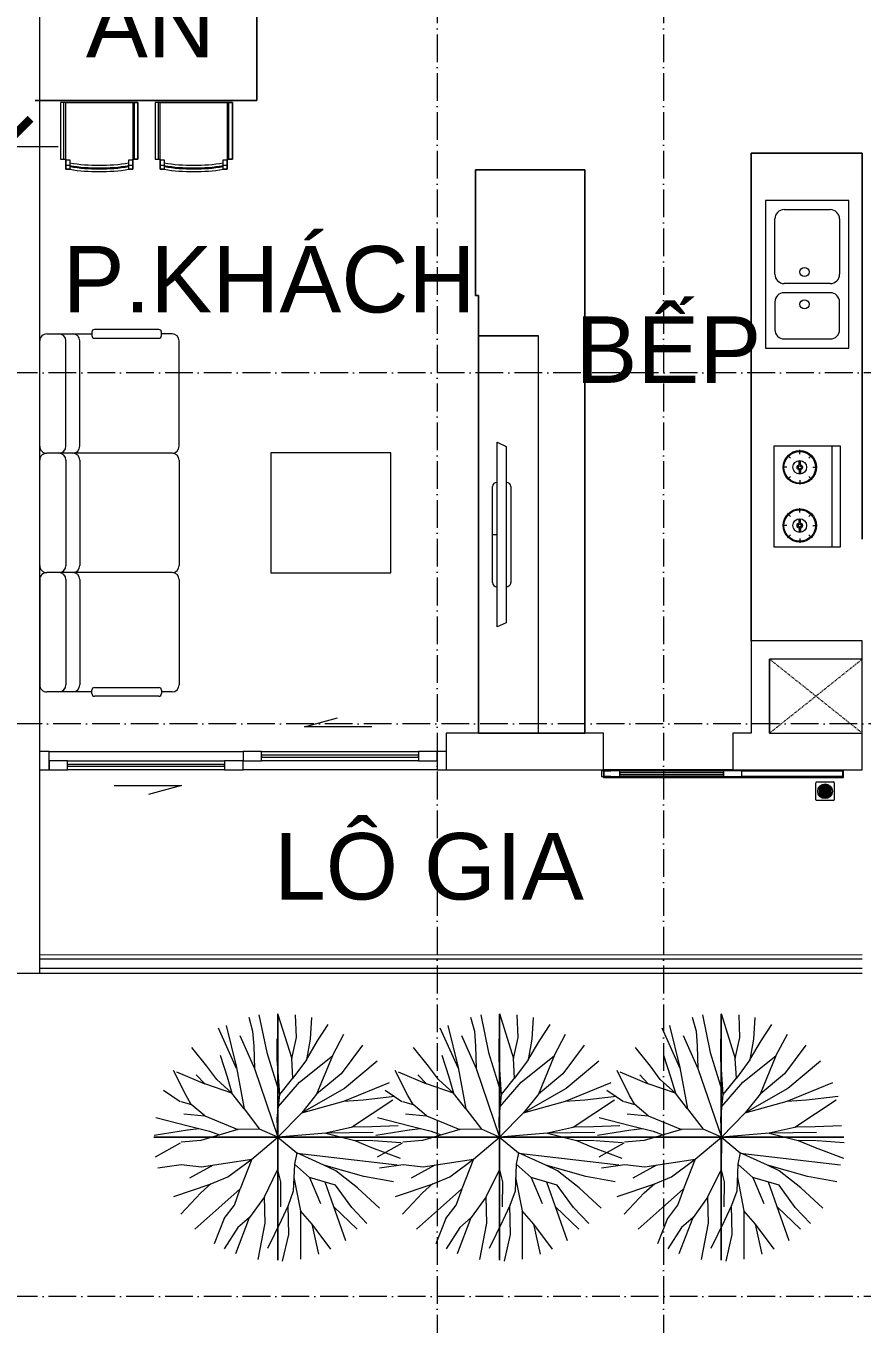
# Model space of a CAD drawing. Header units: millimetres. Extents: x -20215 to 101892, y -17414 to 45470.
# Drawn here: x 5751 to 10276, y 21700 to 28729 of the extents above; entities that cross this region are included whole.
import ezdxf

# ---------------------------------------------------------------- set-up
doc = ezdxf.new("R2010")
doc.units = ezdxf.units.MM
doc.linetypes.add('Dash', pattern=[6.35, 3.175, -3.175])
doc.linetypes.add('Grid Line', pattern=[4.2, 3, -0.6, 0, -0.6])
for name, color, linetype, lineweight in [('A-DETL-GENF', 31, 'Continuous', 5), ('A-DETL-GENF-HDLN', 161, 'Dash', 5), ('CHU', 181, 'Continuous', 5), ('CUA', 31, 'Continuous', 9), ('DIM', 1, 'Continuous', 5), ('DIM-200', 1, 'Continuous', 5), ('G-IMPT', 8, 'Continuous', 5), ('L-SITE', 91, 'Continuous', 5), ('NET THAY 1', 41, 'Continuous', 5), ('NET-CAT', 3, 'Continuous', 15), ('NET-THAY', 2, 'Continuous', 9), ('THIET BI', 44, 'Continuous', 5), ('THIET-BI', 44, 'Continuous', 5), ('TRUC', 225, 'Continuous', 5)]:
    doc.layers.add(name, color=color, linetype=linetype, lineweight=lineweight)
doc.styles.add('Arial_1', font='arial_0.ttf', dxfattribs={"height": 400})
doc.styles.add('Arial_6', font='arial_0.ttf', dxfattribs={"height": 360})
doc.styles.add('TA1', font='arial_0.ttf')
doc.dimstyles.new('D_200_KTx2', dxfattribs={"dimtxt": 400, "dimasz": 300, "dimexe": 300, "dimexo": 300, "dimgap": 160, "dimtad": 1, "dimdec": 0, "dimzin": 9, "dimtxsty": 'TA1', "dimblk": 'ARCHTICK', "dimcen": 1, "dimdle": 300, "dimclrd": 256, "dimclre": 256, "dimclrt": 7, "dimadec": 0, "dimazin": 0, "dimtfac": 1, "dimtdec": 0, "dimtix": 1, "dimtmove": 1, "dimatfit": 3, "dimldrblk": 'ARCHTICK', "dimfxl": 0, "dimtolj": 1, "dimtzin": 0, "dimlwd": -1, "dimlwe": -1, "dimarcsym": 0})
doc.dimstyles.new('Diagonal_-_2mm_Arial', dxfattribs={"dimscale": 304.8, "dimtxt": 408.10376, "dimasz": 0.984252, "dimexe": 0.656168, "dimexo": 4.593176, "dimgap": 0.098425, "dimtad": 1, "dimdec": 0, "dimzin": 0, "dimdsep": 46, "dimtxsty": 'Arial_1', "dimblk1": 'OBLIQUE', "dimblk2": 'OBLIQUE', "dimsah": 1, "dimcen": 0.09, "dimdle": 0.656168, "dimazin": 0, "dimtfac": 1, "dimtdec": 4, "dimtix": 1, "dimtmove": 0, "dimatfit": 3, "dimfxl": 0, "dimtvp": 1, "dimtolj": 1, "dimtzin": 0, "dimlwd": 9, "dimlwe": 9, "dimarcsym": 0})

# ---------------------------------------------------------------- blocks, each defined once
blk = doc.blocks.new('CUA LO GIA _LUA_ - CUA LO GIA _LUA_-V19-MẶT BẰNG TẦNG 4')
at = {"layer": 'CUA'}
for p, q in [((332.4, 183.9), (511.1, 231.8)), ((697.4, 183.9), (332.4, 183.9)), ((-1050, 100), (-1100, 100)), ((-1050, 0), (-1050, 100)), ((-1050, 100), (0, 100)), ((100, 100), (0, 100)), ((0, 100), (0, 50)), ((100, 50), (100, 100)), ((100, 100), (950, 100)), ((950, 80), (100, 80)), ((100, 80), (100, 70)), ((1050, 100), (950, 100)), ((950, 100), (950, 50)), ((950, 70), (950, 80)), ((1050, 50), (1050, 100)), ((1100, 100), (1050, 100)), ((1050, 100), (1050, 0)), ((-950, 50), (-1050, 50)), ((-1050, 50), (-1050, 0)), ((-1050, 0), (-950, 0)), ((-950, 0), (-950, 50)), ((-950, 50), (-100, 50)), ((-100, 30), (-950, 30)), ((-950, 30), (-950, 20)), ((-950, 20), (-100, 20)), ((-100, 0), (-950, 0)), ((0, 50), (-100, 50)), ((-100, 50), (-100, 0)), ((-100, 20), (-100, 30)), ((-100, 0), (0, 0)), ((0, 0), (0, 50)), ((0, 50), (100, 50)), ((100, 70), (950, 70)), ((950, 50), (100, 50)), ((950, 50), (1050, 50)), ((-1100, 0), (-1050, 0)), ((1050, 0), (0, 0)), ((1050, 0), (1100, 0)), ((-697.4, -133.9), (-332.4, -133.9)), ((-332.4, -133.9), (-511.1, -181.8))]:
    blk.add_line(p, q, dxfattribs=at)
blk = doc.blocks.new('CUA SAN PHOI LUA1 - CUA SAN PHOI LUA 700-1661581-MẶT BẰNG TẦNG 4')
at = {"layer": 'CUA'}
for p, q in [((-260, -105), (-360, -105)), ((-360, -105), (-360, -135)), ((-360, -135), (-260, -135)), ((-310, -100), (-350, -100)), ((-350, -100), (-350, -140)), ((-350, -140), (-310, -140)), ((-345, -135), (-345, -105)), ((-345, -105), (-310, -105)), ((-310, -135), (-345, -135)), ((-310, -105), (-310, -100)), ((-310, -140), (-310, -135)), ((-310, -140), (910, -140)), ((-260, -135), (-260, -105)), ((-260, -105), (300, -105)), ((300, -115), (-260, -115)), ((-260, -115), (-260, -125)), ((-260, -125), (300, -125)), ((300, -135), (-260, -135)), ((400, -105), (300, -105)), ((300, -105), (300, -135)), ((300, -125), (300, -115)), ((300, -135), (400, -135)), ((400, -135), (400, -105)), ((400, -105), (910, -105)), ((910, -135), (400, -135)), ((910, -100), (910, -105)), ((910, -105), (945, -105)), ((945, -135), (910, -135)), ((910, -135), (910, -140)), ((910, -140), (950, -140)), ((945, -105), (945, -135)), ((950, -140), (950, -100))]:
    blk.add_line(p, q, dxfattribs=at)
blk = doc.blocks.new('X-BAN AN 4 GHE - X-BAN AN 4 GHE-V31-MẶT BẰNG TẦNG 4')
at = {"layer": 'THIET BI'}
for p, q in [((187, 372.7), (165.2, 372.7)), ((165.2, 372.7), (165.2, 318.5)), ((165.2, 372.7), (165.2, 10)), ((187, 372.7), (165.2, 372.7)), ((187, 337.9), (187, 372.7)), ((527.9, 372.7), (506.1, 372.7)), ((506.1, 372.7), (506.1, 337.9)), ((527.9, 372.7), (506.1, 372.7)), ((527.9, 318.5), (527.9, 372.7)), ((527.9, 10), (527.9, 372.7)), ((698.6, 372.7), (676.8, 372.7)), ((676.8, 372.7), (676.8, 318.5)), ((676.8, 372.7), (676.8, 10)), ((698.6, 372.7), (676.8, 372.7)), ((698.6, 337.9), (698.6, 372.7)), ((1039.5, 372.7), (1017.7, 372.7)), ((1017.7, 372.7), (1017.7, 337.9)), ((1039.5, 372.7), (1017.7, 372.7)), ((1039.5, 318.5), (1039.5, 372.7)), ((1039.5, 10), (1039.5, 372.7)), ((165.2, 318.5), (136.9, 318.5)), ((136.9, 318.5), (136.9, 10)), ((136.9, 318.5), (155.8, 318.5)), ((136.9, 10), (136.9, 318.5)), ((155.8, 318.5), (155.8, 10)), ((165.2, 350.9), (187, 350.9)), ((165.2, 321.9), (187, 321.9)), ((187, 321.9), (187, 337.9)), ((506.1, 350.9), (527.9, 350.9)), ((506.1, 337.9), (506.1, 321.9)), ((506.1, 321.9), (527.9, 321.9)), ((556.2, 318.5), (527.9, 318.5)), ((537.3, 318.5), (537.3, 10)), ((556.2, 318.5), (537.3, 318.5)), ((556.2, 10), (556.2, 318.5)), ((556.2, 10), (556.2, 318.5)), ((648.5, 318.5), (648.5, 10)), ((676.8, 318.5), (648.5, 318.5)), ((648.5, 318.5), (667.4, 318.5)), ((648.5, 10), (648.5, 318.5)), ((667.4, 318.5), (667.4, 10)), ((676.8, 350.9), (698.6, 350.9)), ((676.8, 321.9), (698.6, 321.9)), ((698.6, 321.9), (698.6, 337.9)), ((1017.7, 350.9), (1039.5, 350.9)), ((1017.7, 337.9), (1017.7, 321.9)), ((1017.7, 321.9), (1039.5, 321.9)), ((1067.8, 318.5), (1039.5, 318.5)), ((1048.9, 318.5), (1048.9, 10)), ((1067.8, 318.5), (1048.9, 318.5)), ((1067.8, 10), (1067.8, 318.5)), ((1067.8, 10), (1067.8, 318.5)), ((1200, 0), (0, 0)), ((0, 0), (1200, 0)), ((136.9, 10), (556.2, 10)), ((155.8, 10), (136.9, 10)), ((165.2, 10), (527.9, 10)), ((537.3, 10), (556.2, 10)), ((648.5, 10), (1067.8, 10)), ((667.4, 10), (648.5, 10)), ((676.8, 10), (1039.5, 10)), ((1048.9, 10), (1067.8, 10)), ((1200, -850), (1200, 0)), ((1200, 0), (1200, -850)), ((0, -850), (1200, -850)), ((1200, -850), (0, -850)), ((556.2, -860), (136.9, -860)), ((136.9, -860), (136.9, -1168.5)), ((155.8, -860), (136.9, -860)), ((136.9, -860), (136.9, -1168.5)), ((155.8, -1168.5), (155.8, -860)), ((165.2, -860), (527.9, -860)), ((165.2, -1222.7), (165.2, -860)), ((527.9, -860), (527.9, -1222.7)), ((537.3, -860), (556.2, -860)), ((537.3, -1168.5), (537.3, -860)), ((556.2, -1168.5), (556.2, -860)), ((556.2, -860), (556.2, -1168.5)), ((1067.8, -860), (648.5, -860)), ((648.5, -860), (648.5, -1168.5)), ((667.4, -860), (648.5, -860)), ((648.5, -860), (648.5, -1168.5)), ((667.4, -1168.5), (667.4, -860)), ((676.8, -860), (1039.5, -860)), ((676.8, -1222.7), (676.8, -860)), ((1039.5, -860), (1039.5, -1222.7)), ((1048.9, -860), (1067.8, -860)), ((1048.9, -1168.5), (1048.9, -860)), ((1067.8, -1168.5), (1067.8, -860)), ((1067.8, -860), (1067.8, -1168.5)), ((136.9, -1168.5), (165.2, -1168.5)), ((136.9, -1168.5), (155.8, -1168.5)), ((165.2, -1168.5), (165.2, -1222.7)), ((165.2, -1171.9), (187, -1171.9)), ((187, -1171.9), (187, -1187.9)), ((187, -1187.9), (187, -1222.7)), ((506.1, -1171.9), (527.9, -1171.9)), ((506.1, -1187.9), (506.1, -1171.9)), ((506.1, -1222.7), (506.1, -1187.9)), ((527.9, -1222.7), (527.9, -1168.5)), ((527.9, -1168.5), (556.2, -1168.5)), ((556.2, -1168.5), (537.3, -1168.5)), ((648.5, -1168.5), (676.8, -1168.5)), ((648.5, -1168.5), (667.4, -1168.5)), ((676.8, -1168.5), (676.8, -1222.7)), ((676.8, -1171.9), (698.6, -1171.9)), ((698.6, -1171.9), (698.6, -1187.9)), ((698.6, -1187.9), (698.6, -1222.7)), ((1017.7, -1171.9), (1039.5, -1171.9)), ((1017.7, -1187.9), (1017.7, -1171.9)), ((1017.7, -1222.7), (1017.7, -1187.9)), ((1039.5, -1222.7), (1039.5, -1168.5)), ((1039.5, -1168.5), (1067.8, -1168.5)), ((1067.8, -1168.5), (1048.9, -1168.5)), ((165.2, -1200.9), (187, -1200.9)), ((165.2, -1222.7), (187, -1222.7)), ((187, -1222.7), (165.2, -1222.7)), ((506.1, -1200.9), (527.9, -1200.9)), ((506.1, -1222.7), (527.9, -1222.7)), ((527.9, -1222.7), (506.1, -1222.7)), ((676.8, -1200.9), (698.6, -1200.9)), ((676.8, -1222.7), (698.6, -1222.7)), ((698.6, -1222.7), (676.8, -1222.7)), ((1017.7, -1200.9), (1039.5, -1200.9)), ((1017.7, -1222.7), (1039.5, -1222.7)), ((1039.5, -1222.7), (1017.7, -1222.7))]:
    blk.add_line(p, q, dxfattribs=at)
for centre, radius, start, end in [((346.5, -628.1), 1013.4, 80.94073, 99.05927), ((346.5, -628.1), 1013.4, 80.94073, 99.05927), ((346.5, -628.1), 998.9, 80.80804, 99.19196), ((346.5, -648.2), 1013.4, 80.94073, 99.05927), ((858.1, -628.1), 1013.4, 80.94073, 99.05927), ((858.1, -628.1), 1013.4, 80.94073, 99.05927), ((858.1, -628.1), 998.9, 80.80804, 99.19196), ((858.1, -648.2), 1013.4, 80.94073, 99.05927), ((346.5, -648.2), 998.9, 80.80804, 99.19196), ((858.1, -648.2), 998.9, 80.80804, 99.19196), ((346.5, -201.8), 998.9, 260.80804, 279.19196), ((858.1, -201.8), 998.9, 260.80804, 279.19196), ((346.5, -201.8), 1013.4, 260.94073, 279.05927), ((346.5, -221.9), 998.9, 260.80804, 279.19196), ((346.5, -221.9), 1013.4, 260.94073, 279.05927), ((346.5, -221.9), 1013.4, 260.94073, 279.05927), ((858.1, -201.8), 1013.4, 260.94073, 279.05927), ((858.1, -221.9), 998.9, 260.80804, 279.19196), ((858.1, -221.9), 1013.4, 260.94073, 279.05927), ((858.1, -221.9), 1013.4, 260.94073, 279.05927)]:
    blk.add_arc(centre, radius, start, end, dxfattribs=at)
blk = doc.blocks.new('X-SOFA - X-SOFA-1305587-MẶT BẰNG TẦNG 4')
at = {"layer": 'THIET BI'}
for p, q in [((-644.3, 992.8), (-295.7, 992.8)), ((-753.8, 360.8), (-753.8, 931.5)), ((-716.2, 969.2), (-658.4, 969.2)), ((-658.4, 959.8), (-658.4, 978.7)), ((-295.7, 945.7), (-644.3, 945.7)), ((-281.5, 978.7), (-281.5, 959.8)), ((-281.5, 969.2), (-103.7, 969.2)), ((-216.7, 360.8), (-216.7, 931.5)), ((-141.3, 360.8), (-141.3, 931.5)), ((-103.7, 969.2), (-37.7, 969.2)), ((0, 360.8), (0, 931.5)), ((-1250, 325), (-1900, 325)), ((-1900, 325), (-1900, -325)), ((-1900, 325), (-1900, -325)), ((-1250, 325), (-1900, 325)), ((-1250, -325), (-1250, 325)), ((-1250, -325), (-1250, 325)), ((-753.8, -285.4), (-753.8, 285.4)), ((-716.2, 323.1), (-103.7, 323.1)), ((-216.7, -285.4), (-216.7, 285.4)), ((-141.3, -285.4), (-141.3, 285.4)), ((-103.7, 323.1), (-37.7, 323.1)), ((0, 285.4), (0, -285.4)), ((-1900, -325), (-1250, -325)), ((-1900, -325), (-1250, -325)), ((-716.2, -323.1), (-37.7, -323.1)), ((-753.8, -360.8), (-753.8, -931.5)), ((-216.7, -360.8), (-216.7, -931.5)), ((-141.3, -360.8), (-141.3, -931.5)), ((0, -360.8), (0, -931.5)), ((-716.2, -969.2), (-658.4, -969.2)), ((-658.4, -959.8), (-658.4, -978.7)), ((-295.7, -945.7), (-644.3, -945.7)), ((-281.5, -978.7), (-281.5, -959.8)), ((-103.7, -969.2), (-281.5, -969.2)), ((-37.7, -969.2), (-103.7, -969.2)), ((-644.3, -992.8), (-295.7, -992.8))]:
    blk.add_line(p, q, dxfattribs=at)
for centre, radius, start, end in [((-644.3, 978.7), 14.1, 90, 180), ((-295.7, 978.7), 14.1, 360, 90), ((-716.2, 931.5), 37.7, 90, 180), ((-644.3, 959.8), 14.1, 180, 270), ((-295.7, 959.8), 14.1, 270, 0), ((-179, 931.5), 37.7, 90, 180), ((-103.7, 931.5), 37.7, 90, 180), ((-37.7, 931.5), 37.7, 360, 90), ((-716.2, 360.8), 37.7, 180, 270), ((-179, 360.8), 37.7, 180, 270), ((-103.7, 360.8), 37.7, 180, 270), ((-37.7, 360.8), 37.7, 270, 0), ((-716.2, 285.4), 37.7, 90, 180), ((-179, 285.4), 37.7, 90, 180), ((-103.7, 285.4), 37.7, 90, 180), ((-37.7, 285.4), 37.7, 360, 90), ((-716.2, -285.4), 37.7, 180, 270), ((-716.2, -360.8), 37.7, 90, 180), ((-179, -285.4), 37.7, 180, 270), ((-179, -360.8), 37.7, 90, 180), ((-103.7, -285.4), 37.7, 180, 270), ((-103.7, -360.8), 37.7, 90, 180), ((-37.7, -285.4), 37.7, 270, 0), ((-37.7, -360.8), 37.7, 360, 90), ((-716.2, -931.5), 37.7, 180, 270), ((-644.3, -959.8), 14.1, 90, 180), ((-644.3, -978.7), 14.1, 180, 270), ((-295.7, -959.8), 14.1, 360, 90), ((-295.7, -978.7), 14.1, 270, 0), ((-179, -931.5), 37.7, 180, 270), ((-103.7, -931.5), 37.7, 180, 270), ((-37.7, -931.5), 37.7, 270, 0)]:
    blk.add_arc(centre, radius, start, end, dxfattribs=at)
blk = doc.blocks.new('X-TV - X-TV-1732780-MẶT BẰNG TẦNG 4')
at = {"layer": 'THIET BI'}
for p, q in [((2150, 325), (0, 325)), ((0, 325), (2150, 325)), ((2150, 0), (2150, 325)), ((2150, 325), (2150, 0)), ((575, 225), (1575, 225)), ((597.5, 175), (575, 225)), ((815, 250), (1335, 250)), ((1075, 250), (1075, 225)), ((1575, 225), (1552.5, 175)), ((1552.5, 175), (597.5, 175)), ((1335, 150), (815, 150)), ((0, 0), (2150, 0))]:
    blk.add_line(p, q, dxfattribs=at)
for centre, start_param, end_param in [((815, 225), 0, 1.570796), ((1335, 225), 4.712389, 6.283185), ((815, 175), 1.570796, 3.141593), ((1335, 175), 3.141593, 4.712389)]:
    blk.add_ellipse(centre, major_axis=(0, 25), ratio=0.9, start_param=start_param, end_param=end_param, dxfattribs=at)
blk = doc.blocks.new('X-BEP - X-BEP-1366070-MẶT BẰNG TẦNG 4')
at = {"layer": 'THIET BI'}
for p, q in [((2089.9, 0), (0, 0)), ((0, 0), (0, -600)), ((0, 0), (2089.9, 0)), ((0, -600), (0, 0)), ((255.9, -71.5), (255.9, -521.5)), ((1055.9, -71.5), (255.9, -71.5)), ((355.9, -121.5), (655.9, -121.5)), ((955.9, -121.5), (805.9, -121.5)), ((1055.9, -521.5), (1055.9, -71.5)), ((1584.1, -117.4), (2133.1, -117.4)), ((1584.1, -475.7), (1584.1, -117.4)), ((2133.1, -117.4), (2133.1, -475.7)), ((305.9, -421.5), (305.9, -171.5)), ((705.9, -171.5), (705.9, -421.5)), ((755.9, -171.5), (755.9, -421.5)), ((1005.9, -421.5), (1005.9, -171.5)), ((2133.1, -162.4), (1584.1, -162.4)), ((1651.3, -287.3), (1634.7, -270.7)), ((1700.9, -266.8), (1700.9, -243.3)), ((1750.5, -287.3), (1767.1, -270.7)), ((1966.7, -287.3), (1950.2, -270.7)), ((2016.3, -266.8), (2016.3, -243.3)), ((2066, -287.3), (2082.5, -270.7)), ((1630.7, -336.9), (1607.3, -336.9)), ((1686.8, -332.9), (1664.2, -332.9)), ((1686.8, -341), (1664.2, -341)), ((1715, -332.9), (1737.6, -332.9)), ((1715, -341), (1737.6, -341)), ((1771.1, -336.9), (1794.5, -336.9)), ((1946.2, -336.9), (1922.7, -336.9)), ((2002.2, -332.9), (1979.7, -332.9)), ((2002.2, -341), (1979.7, -341)), ((2030.5, -332.9), (2053, -332.9)), ((2030.5, -341), (2053, -341)), ((2086.5, -336.9), (2110, -336.9)), ((1651.3, -386.6), (1634.7, -403.1)), ((1700.9, -407.1), (1700.9, -430.5)), ((1750.5, -386.6), (1767.1, -403.1)), ((1966.7, -386.6), (1950.2, -403.1)), ((2016.3, -407.1), (2016.3, -430.5)), ((2066, -386.6), (2082.5, -403.1)), ((655.9, -471.5), (355.9, -471.5)), ((805.9, -471.5), (955.9, -471.5)), ((2133.1, -475.7), (1584.1, -475.7)), ((255.9, -521.5), (1055.9, -521.5)), ((0, -600), (2640, -600)), ((2640, -600), (0, -600))]:
    blk.add_line(p, q, dxfattribs=at)
for centre, radius in [((1700.9, -336.9), 90), ((1700.9, -336.9), 85.5), ((2016.3, -336.9), 90), ((2016.3, -336.9), 85.5), ((643.4, -311.5), 25), ((818.4, -311.5), 25), ((1700.9, -336.9), 36.9), ((1700.9, -336.9), 14.7), ((1700.9, -336.9), 8.24), ((2016.3, -336.9), 36.9), ((2016.3, -336.9), 14.7), ((2016.3, -336.9), 8.24)]:
    blk.add_circle(centre, radius, dxfattribs=at)
for centre, start, end in [((355.9, -171.5), 90, 180), ((655.9, -171.5), 360, 90), ((805.9, -171.5), 90, 180), ((955.9, -171.5), 360, 90), ((355.9, -421.5), 180, 270), ((655.9, -421.5), 270, 0), ((805.9, -421.5), 180, 270), ((955.9, -421.5), 270, 0)]:
    blk.add_arc(centre, 50, start, end, dxfattribs=at)
blk = doc.blocks.new('X-BAR - X-BAR-1366072-MẶT BẰNG TẦNG 4')
at = {"layer": 'THIET BI'}
for p, q in [((0, 0), (-591.2, 0)), ((-591.2, 0), (-591.2, -680)), ((-591.2, -680), (-591.2, 0)), ((-591.2, 0), (0, 0)), ((0, -3050), (0, 0)), ((0, 0), (0, -3050)), ((-591.2, -680), (-575, -680)), ((-575, -680), (-591.2, -680)), ((-575, -680), (-575, -3050)), ((-575, -3050), (-575, -680)), ((-575, -3050), (0, -3050)), ((0, -3050), (-575, -3050))]:
    blk.add_line(p, q, dxfattribs=at)
blk = doc.blocks.new('X-PHEU - X-PHEU-1231512-MẶT BẰNG TẦNG 4')
at = {"layer": 'THIET-BI'}
for p, q in [((25, 29), (25, 121)), ((29, 125), (121, 125)), ((42.5, 90.5), (42.5, 59.5)), ((47.5, 51.8), (47.5, 98.2)), ((52.5, 103.1), (52.5, 46.9)), ((57.5, 43.5), (57.5, 106.5)), ((62.5, 108.8), (62.5, 41.2)), ((67.5, 39.8), (67.5, 110.2)), ((72.5, 110.9), (72.5, 78.1)), ((72.5, 71.9), (72.5, 39.1)), ((77.5, 78.1), (77.5, 110.9)), ((77.5, 39.1), (77.5, 71.9)), ((82.5, 110.2), (82.5, 39.8)), ((87.5, 41.2), (87.5, 108.8)), ((92.5, 106.5), (92.5, 43.5)), ((97.5, 46.9), (97.5, 103.1)), ((102.5, 98.2), (102.5, 51.8)), ((107.5, 59.5), (107.5, 90.5)), ((125, 121), (125, 29)), ((121, 25), (29, 25))]:
    blk.add_line(p, q, dxfattribs=at)
blk.add_circle((75, 75), 40, dxfattribs=at)
for centre, radius, start, end in [((29, 121), 4, 90, 180), ((75, 75), 36, 139.80824, 154.52563), ((75, 75), 36, 119.0853, 128.68219), ((75, 75), 36, 102.0247, 110.31751), ((75, 75), 4, 128.68219, 231.31781), ((75, 75), 36, 90, 93.98208), ((75, 75), 36, 86.01792, 90), ((75, 75), 4, 308.68219, 51.31781), ((75, 75), 36, 69.68249, 77.9753), ((75, 75), 36, 51.31781, 60.9147), ((75, 75), 36, 25.47437, 40.19176), ((121, 121), 4, 0, 90), ((29, 29), 4, 180, 270), ((75, 75), 36, 205.47437, 220.19176), ((75, 75), 36, 231.31781, 240.9147), ((75, 75), 36, 249.68249, 257.9753), ((75, 75), 36, 266.01792, 270), ((75, 75), 36, 270, 273.98208), ((75, 75), 36, 282.0247, 290.31751), ((75, 75), 36, 299.0853, 308.68219), ((75, 75), 36, 319.80824, 334.52563), ((121, 29), 4, 270, 360)]:
    blk.add_arc(centre, radius, start, end, dxfattribs=at)
blk = doc.blocks.new('Top Rail Type - Top Rail_Internal_-V70-MẶT BẰNG TẦNG 4')
at = {"layer": 'NET THAY 1'}
for p, q in [((10275.5, 23674.9), (5825.5, 23674.9)), ((10275.5, 23624.9), (5825.5, 23624.9))]:
    blk.add_line(p, q, dxfattribs=at)
blk = doc.blocks.new('CAY XANH 1 - new block_dwg_110_植栽_中_高木 - 落葉1_φ4000_H5500-1445069-IDEA-4th Storey - Detail-1404438-MẶT BẰNG TẦNG 4')
at = {"layer": 'G-IMPT'}
for p, q in [((-667, 1111), (-958, 1760)), ((879, 1317), (625, 696)), ((1796, 880), (1057, 580)), ((-1850, 759), (-1578, 578)), ((-1570, 578), (-1398, 529)), ((1855, 599), (1188, 159)), ((-2000, 33), (-1462, 119)), ((-1453, 121), (-1278, 144)), ((-1975, -315), (-1571, -88)), ((1984, -88), (1545, -58)), ((1923, -449), (303, -262)), ((-1423, -653), (-1041, -445)), ((1097, -1672), (762, -724)), ((1278, -1483), (902, -1122)), ((-1024, -1718), (-864, -1308)), ((855, -1808), (552, -1405))]:
    blk.add_line(p, q, dxfattribs=at)
at = {"layer": 'G-IMPT', "flags": 128}
for points in [[(-472, 1941), (-408, 1715), (-389, 1474), (-379, 1110)], [(-306, 1976), (-181, 1368), (30, 691), (242, 956)], [(-5, 2000), (224, 1272), (298, 1613), (285, 1980)], [(541, 1934), (518, 1586), (459, 1252), (641, 1557), (813, 1820)], [(-838, 1808), (-670, 1129), (-546, 458), (-743, 713), (-989, 932), (-1147, 1149), (-1389, 1451)], [(-615, 1645), (-379, 1110), (0, 0), (-295, 133)], [(1939, 182), (1516, 167), (1206, 162), (773, 64), (0, 0), (-10, 303), (30, 691), (-10, 1257), (-10, 1592)], [(1364, 1487), (1021, 1024), (625, 696), (384, 396), (0, 0), (305, -251), (268, -432)], [(10, 497), (348, 890), (879, 1317), (1065, 1665)], [(-934, 1324), (-819, 978), (-743, 713), (-1182, 862)], [(459, 1252), (242, 956), (224, 1272)], [(-1522, 376), (-1182, 348), (-1399, 530), (-1482, 672), (-1685, 1077)], [(-1640, 1059), (-1182, 862), (-1319, 1008)], [(1602, 1227), (1074, 790), (384, 396), (1064, 582), (1374, 607), (1887, 662)], [(-546, 458), (-295, 133), (-645, 125)], [(-1974, 319), (-1451, 187), (-1104, 101), (-945, 37)], [(-1182, 348), (-645, 125), (-1245, -52), (-1564, -80)], [(-1683, -957), (-1092, -755), (-807, -637), (-423, -352), (0, 0), (-5, -527)], [(1538, 78), (773, 64), (1241, -50)], [(1534, -57), (1241, -50), (1512, -168), (1971, -338)], [(-1938, -494), (-1560, -440), (-1235, -475), (-846, -416), (-423, -352), (-610, -834), (-905, -1095), (-1342, -1483)], [(1865, -721), (1389, -632), (743, -453), (305, -251)], [(-217, -960), (-5, -527), (44, -720), (39, -1126)], [(508, -651), (268, -432), (248, -870), (165, -1101)], [(1640, -1145), (1284, -817), (935, -541), (743, -453)], [(-1567, -1243), (-1244, -895), (-1077, -745)], [(-867, -1310), (-703, -1095), (-608, -832)], [(258, -651), (365, -1191), (365, -1967)], [(1438, -1391), (1191, -1135), (931, -773), (508, -651), (685, -1070)], [(-321, -1974), (-207, -1385), (-217, -960), (-458, -1297)], [(76, -1999), (175, -1573), (165, -1101), (52, -1342), (-170, -1795)], [(659, -1888), (552, -1405), (365, -1191)], [(-682, -1880), (-458, -1297), (-645, -1459), (-866, -1803)]]:
    blk.add_lwpolyline(points, dxfattribs=at)
blk = doc.blocks.new('CAY XANH 1 - new block_dwg-1404437-MẶT BẰNG TẦNG 4')
at = {"xscale": 0.5, "yscale": 0.5, "zscale": 0.5}
blk.add_blockref('CAY XANH 1 - new block_dwg_110_植栽_中_高木 - 落葉1_φ4000_H5500-1445069-IDEA-4th Storey - Detail-1404438-MẶT BẰNG TẦNG 4', (-494874, 495980), dxfattribs=at)
blk = doc.blocks.new('CAY XANH 1 - CAY XANH_dwg-1404436-MẶT BẰNG TẦNG 4')
at = {"layer": 'G-IMPT'}
for p, q in [((28746.5, 0), (28733, 0)), ((28788.3, 0), (28770.7, 0)), ((28931.4, 0), (28921.9, 0)), ((29155.3, 0), (29164.1, 0))]:
    blk.add_line(p, q, dxfattribs=at)
at = {"layer": 'G-IMPT', "flags": 128}
for points in [[(28694.1, 0), (28684.6, 0), (28661.3, 0), (28659.4, 0), (28644, 0), (28634.5, 0), (28611.2, 0), (28603.7, 0), (28594.2, 0), (28603.7, 0), (28609.6, 0), (28592.2, 0), (28570.9, 0), (28578.4, 0), (28603.7, 0), (28662, 0), (28642.6, 0), (28600.1, 0), (28579.1, 0), (28609.9, 0), (28604, 0), (28575.2, 0), (28563.7, 0), (28584.7, 0), (28609.9, 0), (28613.8, 0), (28600.1, 0), (28611.8, 0), (28638.7, 0), (28677.6, 0), (28708.4, 0), (28713.9, 0), (28725.7, 0), (28715.9, 0), (28712.3, 0), (28702.5, 0), (28691, 0), (28706.4, 0), (28731.3, 0), (28735.2, 0), (28750.6, 0), (28756.5, 0), (28781.4, 0), (28806.3, 0), (28821.7, 0), (28833.5, 0), (28837.1, 0), (28862.3, 0), (28883.3, 0), (28898.7, 0), (28916, 0), (28931.4, 0)], [(28647.5, 0), (28660.7, 0), (28678.3, 0), (28673.9, 0), (28669.5, 0), (28647.5, 0)], [(29039.2, 0), (29014.3, 0), (28989.4, 0), (28974, 0), (28975.7, 0), (28958.6, 0), (28943.2, 0), (28925.9, 0), (28918, 0), (28931.4, 0), (28920, 0), (28895.1, 0), (28877.7, 0), (28821.5, 0), (28814, 0), (28794.6, 0), (28769.7, 0), (28707.5, 0), (28715.4, 0), (28722.9, 0), (28717.3, 0), (28707.5, 0), (28702, 0), (28694.1, 0)], [(28752.4, 0), (28737, 0), (28715.7, 0)], [(28715.7, 0), (28725.2, 0), (28721.6, 0), (28735, 0), (28740.6, 0), (28746.5, 0), (28765.8, 0), (28752.4, 0)], [(28733, 0), (28738.9, 0), (28756, 0), (28765.8, 0), (28771.4, 0), (28775.3, 0), (28781.2, 0), (28788.7, 0), (28792.7, 0), (28732.7, 0)], [(28732.7, 0), (28740.3, 0), (28815.9, 0), (28825.4, 0), (28881.6, 0), (28895.1, 0), (28898.7, 0), (28889.2, 0), (28895.1, 0), (28904.6, 0), (28921.9, 0), (28927.8, 0)], [(28763.8, 0), (28748.4, 0), (28746.5, 0)], [(28785.1, 0), (28788.7, 0), (28790.7, 0), (28785.1, 0), (28763.8, 0)], [(28770.7, 0), (28768.5, 0), (28779.5, 0), (28788.3, 0)], [(28817.6, 0), (28796.6, 0), (28785.1, 0)], [(28921.9, 0), (28908.5, 0), (28910.5, 0), (28893.1, 0), (28898.7, 0), (28893.1, 0), (28867.9, 0), (28812, 0)], [(28812, 0), (28823.5, 0), (28817.6, 0)], [(28927.8, 0), (28939.3, 0), (28941.3, 0), (28946.8, 0), (28956.7, 0), (28933.4, 0), (28921.9, 0), (28931.4, 0), (28946.8, 0), (28962.2, 0), (28970.1, 0), (28981.6, 0), (28995, 0)], [(29091.3, 0), (29110.6, 0), (29116.2, 0), (29106.7, 0), (29089.3, 0), (29081.8, 0), (29072, 0), (29058.5, 0), (29037.2, 0), (29033.6, 0), (29018.2, 0), (29008.4, 0), (29002.8, 0), (28997, 0), (28983.5, 0), (28966.2, 0), (28958.6, 0), (28956.7, 0), (28939.3, 0), (28921.9, 0)], [(28921.9, 0), (28931.4, 0), (28933.4, 0), (28943.2, 0), (28956.7, 0), (28954.7, 0), (28958.6, 0), (28975.7, 0), (28981.6, 0), (28987.5, 0), (29004.8, 0), (29037.2, 0), (29047.1, 0), (29053, 0), (29041.2, 0), (29043.1, 0), (29051, 0), (29068.4, 0)], [(28995, 0), (29010.4, 0), (29025.8, 0), (29020.2, 0), (29006.5, 0)], [(29006.5, 0), (29025.8, 0), (29029.7, 0), (29018.2, 0), (29025.8, 0), (29045.1, 0), (29053, 0), (29062.5, 0), (29070, 0), (29083.8, 0), (29108.7, 0), (29114.5, 0)], [(29312.7, 0), (29293.4, 0), (29302.9, 0), (29316.3, 0), (29320.3, 0), (29302.9, 0), (29285.5, 0), (29262.6, 0), (29270.1, 0), (29304.9, 0), (29312.7, 0), (29304.9, 0), (29297.3, 0), (29281.9, 0), (29327.3, 0), (29348.6, 0), (29330.1, 0), (29343.5, 0), (29390.9, 0), (29381.4, 0), (29362, 0), (29366, 0), (29373.5, 0), (29352.5, 0), (29344.7, 0), (29331.2, 0), (29311.9, 0), (29298.5, 0), (29229.9, 0), (29212.5, 0), (29205, 0), (29176.1, 0), (29168.3, 0), (29150.9, 0), (29145.3, 0), (29160.7, 0), (29174.2, 0), (29170.2, 0), (29152.9, 0), (29145.3, 0), (29102.8, 0), (29106.7, 0), (29070, 0), (29043.1, 0), (29037.2, 0)], [(29037.2, 0), (29058.5, 0), (29072, 0), (29087.4, 0), (29099.2, 0), (29089.3, 0), (29075.9, 0), (29068.4, 0), (29104.7, 0), (29116.2, 0)], [(29116.2, 0), (29091.3, 0), (29083.8, 0), (29070, 0), (29049, 0), (29039.2, 0)], [(29068.4, 0), (29056.6, 0), (29060.5, 0), (29112.3, 0), (29147, 0), (29158.4, 0), (29135.5, 0), (29131.6, 0), (29147, 0), (29162.4, 0), (29169.9, 0), (29187.3, 0), (29195.1, 0), (29222, 0), (29233.5, 0), (29256.7, 0), (29210.9, 0), (29220.4, 0), (29208.6, 0), (29224, 0), (29237.7, 0), (29247.2, 0), (29260.6, 0), (29268.5, 0), (29283.9, 0), (29299.3, 0), (29312.7, 0)], [(29114.5, 0), (29100.8, 0), (29091.3, 0)], [(29160.7, 0), (29147, 0), (29133.5, 0), (29139.4, 0), (29162.4, 0), (29170.2, 0), (29154.8, 0)], [(29164.1, 0), (29172.9, 0), (29179.5, 0), (29192.7, 0), (29186.1, 0), (29150.9, 0), (29144.3, 0), (29137.8, 0), (29144.3, 0), (29155.3, 0)], [(29154.8, 0), (29162.4, 0), (29181.7, 0), (29191.5, 0), (29185.6, 0), (29212.5, 0), (29224, 0), (29205, 0), (29199.1, 0), (29177.8, 0), (29179.7, 0)], [(29179.7, 0), (29174.2, 0), (29160.7, 0)], [(29221.3, 0), (29199.3, 0), (29186.1, 0), (29199.3, 0)], [(29199.3, 0), (29210.3, 0), (29230.1, 0), (29241.1, 0), (29283.4, 0), (29301, 0), (29296.6, 0), (29238.9, 0), (29241.1, 0), (29225.7, 0), (29221.3, 0)]]:
    blk.add_lwpolyline(points, dxfattribs=at)
for points in [[(28645.7, 0), (28641.3, 0), (28706.9, 0), (28676.5, 0), (28672.1, 0), (28685.3, 0), (28676.5, 0)], [(28690.8, 0), (28669.5, 0), (28662, 0), (28675.4, 0), (28681, 0), (28698.3, 0), (28700.3, 0)], [(28737.7, 0), (28750.9, 0), (28759.7, 0), (28755.3, 0), (28737.7, 0), (28711.3, 0), (28700.3, 0), (28698.1, 0), (28715.7, 0), (28717.9, 0), (28722.3, 0), (28739.9, 0)], [(28785.9, 0), (28783.7, 0), (28768.3, 0), (28757.3, 0), (28752.9, 0), (28748.5, 0), (28768.3, 0), (28777.1, 0)], [(28904.6, 0), (28915.6, 0), (28871.6, 0), (28805.9, 0), (28810.3, 0), (28803.7, 0), (28873.8, 0), (28882.6, 0)], [(28871.6, 0), (28858.4, 0), (28851.8, 0), (28862.8, 0)], [(28898, 0), (28909, 0), (28928.8, 0), (28931, 0), (28935.4, 0), (28942, 0), (28931, 0), (28909, 0), (28880.4, 0)], [(28926.6, 0), (28942, 0), (28957.4, 0), (28950.8, 0), (28975, 0), (28957.4, 0), (28948.6, 0), (28915.6, 0)], [(28970.6, 0), (28975, 0), (28957.4, 0), (28942, 0), (28955.2, 0), (28950.8, 0)], [(29036.6, 0), (29043.2, 0), (29045.4, 0), (29025.6, 0), (29023.4, 0)], [(29118, 0), (29115.8, 0), (29135.6, 0), (29140, 0), (29129, 0)], [(29157.5, 0), (29161.9, 0), (29190.5, 0), (29194.9, 0), (29192.7, 0), (29205.9, 0), (29225.7, 0), (29219.1, 0), (29205.9, 0), (29203.7, 0), (29192.7, 0), (29164.1, 0)], [(29287, 0), (29239.4, 0), (29231.8, 0), (29294.6, 0), (29300.5, 0), (29319.8, 0), (29304.4, 0)]]:
    blk.add_lwpolyline(points, close=True, dxfattribs=at)
blk = doc.blocks.new('CAY XANH 1 - CAY XANH_dwg-1404435-MẶT BẰNG TẦNG 4')
at = {"layer": 'G-IMPT'}
for p, q in [((0, -28746.5), (0, -28733)), ((0, -28788.3), (0, -28770.7)), ((0, -28931.4), (0, -28921.9)), ((0, -29155.3), (0, -29164.1))]:
    blk.add_line(p, q, dxfattribs=at)
at = {"layer": 'G-IMPT', "flags": 128}
for points in [[(0, -28694.1), (0, -28684.6), (0, -28661.3), (0, -28659.4), (0, -28644), (0, -28634.5), (0, -28611.2), (0, -28603.7), (0, -28594.2), (0, -28603.7), (0, -28609.6), (0, -28592.2), (0, -28570.9), (0, -28578.4), (0, -28603.7), (0, -28662), (0, -28642.6), (0, -28600.1), (0, -28579.1), (0, -28609.9), (0, -28604), (0, -28575.2), (0, -28563.7), (0, -28584.7), (0, -28609.9), (0, -28613.8), (0, -28600.1), (0, -28611.8), (0, -28638.7), (0, -28677.6), (0, -28708.4), (0, -28713.9), (0, -28725.7), (0, -28715.9), (0, -28712.3), (0, -28702.5), (0, -28691), (0, -28706.4), (0, -28731.3), (0, -28735.2), (0, -28750.6), (0, -28756.5), (0, -28781.4), (0, -28806.3), (0, -28821.7), (0, -28833.5), (0, -28837.1), (0, -28862.3), (0, -28883.3), (0, -28898.7), (0, -28916), (0, -28931.4)], [(0, -28647.5), (0, -28660.7), (0, -28678.3), (0, -28673.9), (0, -28669.5), (0, -28647.5)], [(0, -29039.2), (0, -29014.3), (0, -28989.4), (0, -28974), (0, -28975.7), (0, -28958.6), (0, -28943.2), (0, -28925.9), (0, -28918), (0, -28931.4), (0, -28920), (0, -28895.1), (0, -28877.7), (0, -28821.5), (0, -28814), (0, -28794.6), (0, -28769.7), (0, -28707.5), (0, -28715.4), (0, -28722.9), (0, -28717.3), (0, -28707.5), (0, -28702), (0, -28694.1)], [(0, -28752.4), (0, -28737), (0, -28715.7)], [(0, -28715.7), (0, -28725.2), (0, -28721.6), (0, -28735), (0, -28740.6), (0, -28746.5), (0, -28765.8), (0, -28752.4)], [(0, -28733), (0, -28738.9), (0, -28756), (0, -28765.8), (0, -28771.4), (0, -28775.3), (0, -28781.2), (0, -28788.7), (0, -28792.7), (0, -28732.7)], [(0, -28732.7), (0, -28740.3), (0, -28815.9), (0, -28825.4), (0, -28881.6), (0, -28895.1), (0, -28898.7), (0, -28889.2), (0, -28895.1), (0, -28904.6), (0, -28921.9), (0, -28927.8)], [(0, -28763.8), (0, -28748.4), (0, -28746.5)], [(0, -28785.1), (0, -28788.7), (0, -28790.7), (0, -28785.1), (0, -28763.8)], [(0, -28770.7), (0, -28768.5), (0, -28779.5), (0, -28788.3)], [(0, -28817.6), (0, -28796.6), (0, -28785.1)], [(0, -28921.9), (0, -28908.5), (0, -28910.5), (0, -28893.1), (0, -28898.7), (0, -28893.1), (0, -28867.9), (0, -28812)], [(0, -28812), (0, -28823.5), (0, -28817.6)], [(0, -28927.8), (0, -28939.3), (0, -28941.3), (0, -28946.8), (0, -28956.7), (0, -28933.4), (0, -28921.9), (0, -28931.4), (0, -28946.8), (0, -28962.2), (0, -28970.1), (0, -28981.6), (0, -28995)], [(0, -29091.3), (0, -29110.6), (0, -29116.2), (0, -29106.7), (0, -29089.3), (0, -29081.8), (0, -29072), (0, -29058.5), (0, -29037.2), (0, -29033.6), (0, -29018.2), (0, -29008.4), (0, -29002.8), (0, -28997), (0, -28983.5), (0, -28966.2), (0, -28958.6), (0, -28956.7), (0, -28939.3), (0, -28921.9)], [(0, -28921.9), (0, -28931.4), (0, -28933.4), (0, -28943.2), (0, -28956.7), (0, -28954.7), (0, -28958.6), (0, -28975.7), (0, -28981.6), (0, -28987.5), (0, -29004.8), (0, -29037.2), (0, -29047.1), (0, -29053), (0, -29041.2), (0, -29043.1), (0, -29051), (0, -29068.4)], [(0, -28995), (0, -29010.4), (0, -29025.8), (0, -29020.2), (0, -29006.5)], [(0, -29006.5), (0, -29025.8), (0, -29029.7), (0, -29018.2), (0, -29025.8), (0, -29045.1), (0, -29053), (0, -29062.5), (0, -29070), (0, -29083.8), (0, -29108.7), (0, -29114.5)], [(0, -29312.7), (0, -29293.4), (0, -29302.9), (0, -29316.3), (0, -29320.3), (0, -29302.9), (0, -29285.5), (0, -29262.6), (0, -29270.1), (0, -29304.9), (0, -29312.7), (0, -29304.9), (0, -29297.3), (0, -29281.9), (0, -29327.3), (0, -29348.6), (0, -29330.1), (0, -29343.5), (0, -29390.9), (0, -29381.4), (0, -29362), (0, -29366), (0, -29373.5), (0, -29352.5), (0, -29344.7), (0, -29331.2), (0, -29311.9), (0, -29298.5), (0, -29229.9), (0, -29212.5), (0, -29205), (0, -29176.1), (0, -29168.3), (0, -29150.9), (0, -29145.3), (0, -29160.7), (0, -29174.2), (0, -29170.2), (0, -29152.9), (0, -29145.3), (0, -29102.8), (0, -29106.7), (0, -29070), (0, -29043.1), (0, -29037.2)], [(0, -29037.2), (0, -29058.5), (0, -29072), (0, -29087.4), (0, -29099.2), (0, -29089.3), (0, -29075.9), (0, -29068.4), (0, -29104.7), (0, -29116.2)], [(0, -29116.2), (0, -29091.3), (0, -29083.8), (0, -29070), (0, -29049), (0, -29039.2)], [(0, -29068.4), (0, -29056.6), (0, -29060.5), (0, -29112.3), (0, -29147), (0, -29158.4), (0, -29135.5), (0, -29131.6), (0, -29147), (0, -29162.4), (0, -29169.9), (0, -29187.3), (0, -29195.1), (0, -29222), (0, -29233.5), (0, -29256.7), (0, -29210.9), (0, -29220.4), (0, -29208.6), (0, -29224), (0, -29237.7), (0, -29247.2), (0, -29260.6), (0, -29268.5), (0, -29283.9), (0, -29299.3), (0, -29312.7)], [(0, -29114.5), (0, -29100.8), (0, -29091.3)], [(0, -29160.7), (0, -29147), (0, -29133.5), (0, -29139.4), (0, -29162.4), (0, -29170.2), (0, -29154.8)], [(0, -29164.1), (0, -29172.9), (0, -29179.5), (0, -29192.7), (0, -29186.1), (0, -29150.9), (0, -29144.3), (0, -29137.8), (0, -29144.3), (0, -29155.3)], [(0, -29154.8), (0, -29162.4), (0, -29181.7), (0, -29191.5), (0, -29185.6), (0, -29212.5), (0, -29224), (0, -29205), (0, -29199.1), (0, -29177.8), (0, -29179.7)], [(0, -29179.7), (0, -29174.2), (0, -29160.7)], [(0, -29221.3), (0, -29199.3), (0, -29186.1), (0, -29199.3)], [(0, -29199.3), (0, -29210.3), (0, -29230.1), (0, -29241.1), (0, -29283.4), (0, -29301), (0, -29296.6), (0, -29238.9), (0, -29241.1), (0, -29225.7), (0, -29221.3)]]:
    blk.add_lwpolyline(points, dxfattribs=at)
for points in [[(0, -28645.7), (0, -28641.3), (0, -28706.9), (0, -28676.5), (0, -28672.1), (0, -28685.3), (0, -28676.5)], [(0, -28690.8), (0, -28669.5), (0, -28662), (0, -28675.4), (0, -28681), (0, -28698.3), (0, -28700.3)], [(0, -28737.7), (0, -28750.9), (0, -28759.7), (0, -28755.3), (0, -28737.7), (0, -28711.3), (0, -28700.3), (0, -28698.1), (0, -28715.7), (0, -28717.9), (0, -28722.3), (0, -28739.9)], [(0, -28785.9), (0, -28783.7), (0, -28768.3), (0, -28757.3), (0, -28752.9), (0, -28748.5), (0, -28768.3), (0, -28777.1)], [(0, -28904.6), (0, -28915.6), (0, -28871.6), (0, -28805.9), (0, -28810.3), (0, -28803.7), (0, -28873.8), (0, -28882.6)], [(0, -28871.6), (0, -28858.4), (0, -28851.8), (0, -28862.8)], [(0, -28898), (0, -28909), (0, -28928.8), (0, -28931), (0, -28935.4), (0, -28942), (0, -28931), (0, -28909), (0, -28880.4)], [(0, -28926.6), (0, -28942), (0, -28957.4), (0, -28950.8), (0, -28975), (0, -28957.4), (0, -28948.6), (0, -28915.6)], [(0, -28970.6), (0, -28975), (0, -28957.4), (0, -28942), (0, -28955.2), (0, -28950.8)], [(0, -29036.6), (0, -29043.2), (0, -29045.4), (0, -29025.6), (0, -29023.4)], [(0, -29118), (0, -29115.8), (0, -29135.6), (0, -29140), (0, -29129)], [(0, -29157.5), (0, -29161.9), (0, -29190.5), (0, -29194.9), (0, -29192.7), (0, -29205.9), (0, -29225.7), (0, -29219.1), (0, -29205.9), (0, -29203.7), (0, -29192.7), (0, -29164.1)], [(0, -29287), (0, -29239.4), (0, -29231.8), (0, -29294.6), (0, -29300.5), (0, -29319.8), (0, -29304.4)]]:
    blk.add_lwpolyline(points, close=True, dxfattribs=at)
blk = doc.blocks.new('CAY XANH 1 - CAY XANH 1-1405520-MẶT BẰNG TẦNG 4')
for name, p, xscale, yscale, zscale in [('CAY XANH 1 - new block_dwg-1404437-MẶT BẰNG TẦNG 4', (331762.8, -332503.6), 0.6703958691910499, 0.6703958691910499, 0.6703958691910499), ('CAY XANH 1 - CAY XANH_dwg-1404435-MẶT BẰNG TẦNG 4', (0, 46610), 1.608504446305672, 1.608504446305672, 1.608504446305672), ('CAY XANH 1 - CAY XANH_dwg-1404436-MẶT BẰNG TẦNG 4', (-46720.7, 0), 1.612196637345681, 1.612196637345681, 1.612196637345681)]:
    blk.add_blockref(name, p, dxfattribs=dict(xscale=xscale, yscale=yscale, zscale=zscale))
blk = doc.blocks.new('DIMBLOCK67-MẶT BẰNG TẦNG 4')
at = {"layer": 'DIM-200', "lineweight": 9, "transparency": 16777216}
for p, q in [((12121.4, 23999.9), (12121.4, 29249.9)), ((12121.4, 29049.9), (11971.4, 29199.9)), ((11559.2, 29049.9), (12321.4, 29049.9)), ((12121.4, 29049.9), (11559.2, 29049.9)), ((12121.4, 29049.9), (12271.4, 28899.9)), ((12121.4, 24199.9), (11971.4, 24349.9)), ((13309.3, 24199.9), (11921.4, 24199.9)), ((12121.4, 24199.9), (12271.4, 24049.9)), ((12121.4, 24199.9), (13309.3, 24199.9))]:
    blk.add_line(p, q, dxfattribs=at)
at = {"layer": 'DIM-200', "color": 0, "lineweight": 9, "transparency": 16777216, "insert": (11572.1, 26009.6), "char_height": 400, "width": 1476.708, "attachment_point": 1, "rotation": 90, "line_spacing_factor": 0.941778, "style": 'Arial_1'}
blk.add_mtext('4850', dxfattribs=at)
blk = doc.blocks.new('_Oblique')
at = {"color": 0, "linetype": 'ByBlock', "lineweight": -2}
blk.add_line((-0.5, -0.5), (0.5, 0.5), dxfattribs=at)
blk = doc.blocks.new('_ARCHTICK')
at = {"color": 0, "linetype": 'ByBlock', "const_width": 0.15}
blk.add_lwpolyline([(-0.5, -0.5), (0.5, 0.5)], dxfattribs=at)
blk = doc.blocks.new('*D426')
at = {"layer": 'Defpoints', "color": 0, "transparency": 16777216}
for p in [(5625.5, 28075.5), (4425.5, 27669.9), (5625.5, 27669.9)]:
    blk.add_point(p, dxfattribs=at)
at = {"layer": 'DIM', "transparency": 16777216}
for p, q in [((4425.5, 27969.9), (4425.5, 28375.5)), ((5625.5, 27969.9), (5625.5, 28375.5)), ((4425.5, 28075.5), (4125.5, 28075.5)), ((4425.5, 28075.5), (5625.5, 28075.5)), ((5625.5, 28075.5), (5925.5, 28075.5))]:
    blk.add_line(p, q, dxfattribs=at)
at = {"layer": 'DIM', "transparency": 16777216, "xscale": 300, "yscale": 300, "zscale": 300}
blk.add_blockref('_ARCHTICK', (4425.5, 28075.5), dxfattribs=at)
at = {"layer": 'DIM', "transparency": 16777216, "xscale": 300, "yscale": 300, "zscale": 300, "rotation": 180}
blk.add_blockref('_ARCHTICK', (5625.5, 28075.5), dxfattribs=at)
at = {"layer": 'DIM', "color": 7, "transparency": 16777216, "insert": (5025.5, 28439.7), "char_height": 400, "attachment_point": 5, "style": 'TA1'}
blk.add_mtext('\\A1;1200', dxfattribs=at)

msp = doc.modelspace()

# ---------------------------------------------------------------- linework, layer by layer
at = {"layer": 'A-DETL-GENF'}
for p, q in [((10275.5, 25299.9), (9775.5, 25299.9)), ((9775.5, 25299.9), (9775.5, 24899.9)), ((10275.5, 24899.9), (10275.5, 25299.9)), ((9775.5, 24899.9), (10275.5, 24899.9))]:
    msp.add_line(p, q, dxfattribs=at)
at = {"layer": 'A-DETL-GENF-HDLN'}
for p, q in [((9775.5, 25299.9), (10275.5, 24900.7)), ((9775.5, 24899.9), (10275.5, 25299.1))]:
    msp.add_line(p, q, dxfattribs=at)
at = {"layer": 'NET-CAT'}
for p, q in [((5825.5, 23599.9), (5825.5, 31299.9)), ((5825.5, 23599.9), (5825.5, 31099.9)), ((10275.5, 25399.9), (9675.5, 25399.9)), ((9675.5, 25399.9), (9675.5, 24899.9)), ((10275.5, 24699.9), (10275.5, 25399.9)), ((9775.5, 24899.9), (9775.5, 25299.9)), ((8875.5, 24899.9), (8025.5, 24899.9)), ((8025.5, 24899.9), (8025.5, 24699.9)), ((8875.5, 24699.9), (8875.5, 24899.9)), ((9675.5, 24899.9), (9575.5, 24899.9)), ((9575.5, 24899.9), (9575.5, 24699.9)), ((8025.5, 24699.9), (8900.5, 24699.9)), ((9575.5, 24699.9), (10275.5, 24699.9)), ((2875.5, 23599.9), (5825.5, 23599.9))]:
    msp.add_line(p, q, dxfattribs=at)
at = {"layer": 'NET-THAY'}
msp.add_line((9575.5, 24699.9), (8915.5, 24699.9), dxfattribs=at)
for points in [[(5825.5, 23699.9), (10275.5, 23700)], [(5825.5, 23599.9), (10275.5, 23600)]]:
    msp.add_lwpolyline(points, dxfattribs=at)
at = {"layer": 'TRUC', "linetype": 'Grid Line', "ltscale": 50}
for p, q in [((7975.5, 43599.9), (7975.5, -4500.1)), ((9200.5, 43599.9), (9200.5, -7167.6)), ((43000.5, 26849.9), (-12092.4, 26849.9)), ((43025.5, 24949.9), (-14382, 24949.9)), ((43000.5, 21849.9), (-12092.4, 21849.9))]:
    msp.add_line(p, q, dxfattribs=at)

# ---------------------------------------------------------------- block references
at = {"layer": 'CUA', "rotation": 180}
msp.add_blockref('CUA LO GIA _LUA_ - CUA LO GIA _LUA_-V19-MẶT BẰNG TẦNG 4', (6925.5, 24799.9), dxfattribs=at)
at = {"layer": 'CUA'}
msp.add_blockref('CUA SAN PHOI LUA1 - CUA SAN PHOI LUA 700-1661581-MẶT BẰNG TẦNG 4', (9225.5, 24799.9), dxfattribs=at)
at = {"layer": 'L-SITE'}
for p in [(7113, 22711.9), (8313, 22711.9), (9513, 22711.9)]:
    msp.add_blockref('CAY XANH 1 - CAY XANH 1-1405520-MẶT BẰNG TẦNG 4', p, dxfattribs=at)
at = {"layer": 'NET THAY 1'}
msp.add_blockref('Top Rail Type - Top Rail_Internal_-V70-MẶT BẰNG TẦNG 4', (0, 0), dxfattribs=at)
at = {"layer": 'THIET BI'}
for name, p in [('X-BAN AN 4 GHE - X-BAN AN 4 GHE-V31-MẶT BẰNG TẦNG 4', (5800.5, 29175)), ('X-BAR - X-BAR-1366072-MẶT BẰNG TẦNG 4', (8775.5, 27950))]:
    msp.add_blockref(name, p, dxfattribs=at)
for name, p, rotation in [('X-BEP - X-BEP-1366070-MẶT BẰNG TẦNG 4', (10275.5, 28039.9), 269.9999999999997), ('X-SOFA - X-SOFA-1305587-MẶT BẰNG TẦNG 4', (5825.4, 26092), 180), ('X-TV - X-TV-1732780-MẶT BẰNG TẦNG 4', (8525.3, 24899.9), 90)]:
    msp.add_blockref(name, p, dxfattribs=dict(at, rotation=rotation))
at = {"layer": 'THIET-BI'}
msp.add_blockref('X-PHEU - X-PHEU-1231512-MẶT BẰNG TẦNG 4', (10000.5, 24509.9), dxfattribs=at)

# ---------------------------------------------------------------- texts
at = {"layer": 'CHU', "color": 7, "char_height": 360, "attachment_point": 1, "line_spacing_factor": 0.936439, "style": 'Arial_6'}
for s, insert, width in [('\\pt2540.0016,5079.9996,7620.0012,10159.9992,12700.0008,15239.9988,17780.0004,20319.9984,22860,25400.0016,27939.9996,30480.0012,33019.9992,35560.0008,38099.9988,40640.0004,43179.9984,45720,48260.0016,50799.9996,53340.0012,55879.9992,58420.0008,60959.9988,63500.0004,66039.9984,68580,71120.0016,73659.9996,76200.0012,78739.9992,81280.0008;ĂN', (6075, 28918.6), 709.02), ('\\pt2540.0016,5079.9996,7620.0012,10159.9992,12700.0008,15239.9988,17780.0004,20319.9984,22860,25400.0016,27939.9996,30480.0012,33019.9992,35560.0008,38099.9988,40640.0004,43179.9984,45720,48260.0016,50799.9996,53340.0012,55879.9992,58420.0008,60959.9988,63500.0004,66039.9984,68580,71120.0016,73659.9996,76200.0012,78739.9992,81280.0008;P.KHÁCH', (5948.6, 27537.2), 2232.1), ('\\pt2540.0016,5079.9996,7620.0012,10159.9992,12700.0008,15239.9988,17780.0004,20319.9984,22860,25400.0016,27939.9996,30480.0012,33019.9992,35560.0008,38099.9988,40640.0004,43179.9984,45720,48260.0016,50799.9996,53340.0012,55879.9992,58420.0008,60959.9988,63500.0004,66039.9984,68580,71120.0016,73659.9996,76200.0012,78739.9992,81280.0008;BẾP', (8724.3, 27156), 1016.06), ('\\pt2540.0016,5079.9996,7620.0012,10159.9992,12700.0008,15239.9988,17780.0004,20319.9984,22860,25400.0016,27939.9996,30480.0012,33019.9992,35560.0008,38099.9988,40640.0004,43179.9984,45720,48260.0016,50799.9996,53340.0012,55879.9992,58420.0008,60959.9988,63500.0004,66039.9984,68580,71120.0016,73659.9996,76200.0012,78739.9992,81280.0008;LÔ GIA', (7093.4, 24358.6), 2064)]:
    msp.add_mtext(s, dxfattribs=dict(at, insert=insert, width=width))

# ---------------------------------------------------------------- dimensions: what is measured, and where the dimension line sits
at = {"layer": 'DIM', "lineweight": 9}
dim = msp.add_linear_dim(base=(12121.4, 29049.9), p1=(11909.3, 24199.9), p2=(10159.2, 29049.9), angle=90, dimstyle='Diagonal_-_2mm_Arial', override={"dimpost": '<>', "dimfxl": 5156.077575}, dxfattribs=at)
dim.commit()
dim.dimension.update_dxf_attribs({"geometry": 'DIMBLOCK67-MẶT BẰNG TẦNG 4', "text_midpoint": (11887.2, 26624.9)})
at = {"layer": 'DIM'}
dim = msp.add_linear_dim(base=(5625.5, 28075.5), p1=(4425.5, 27669.9), p2=(5625.5, 27669.9), dimstyle='D_200_KTx2', dxfattribs=at)
dim.commit()
dim.dimension.update_dxf_attribs({"geometry": '*D426', "text_midpoint": (5025.5, 28439.7)})

doc.saveas('drawing.dxf')
